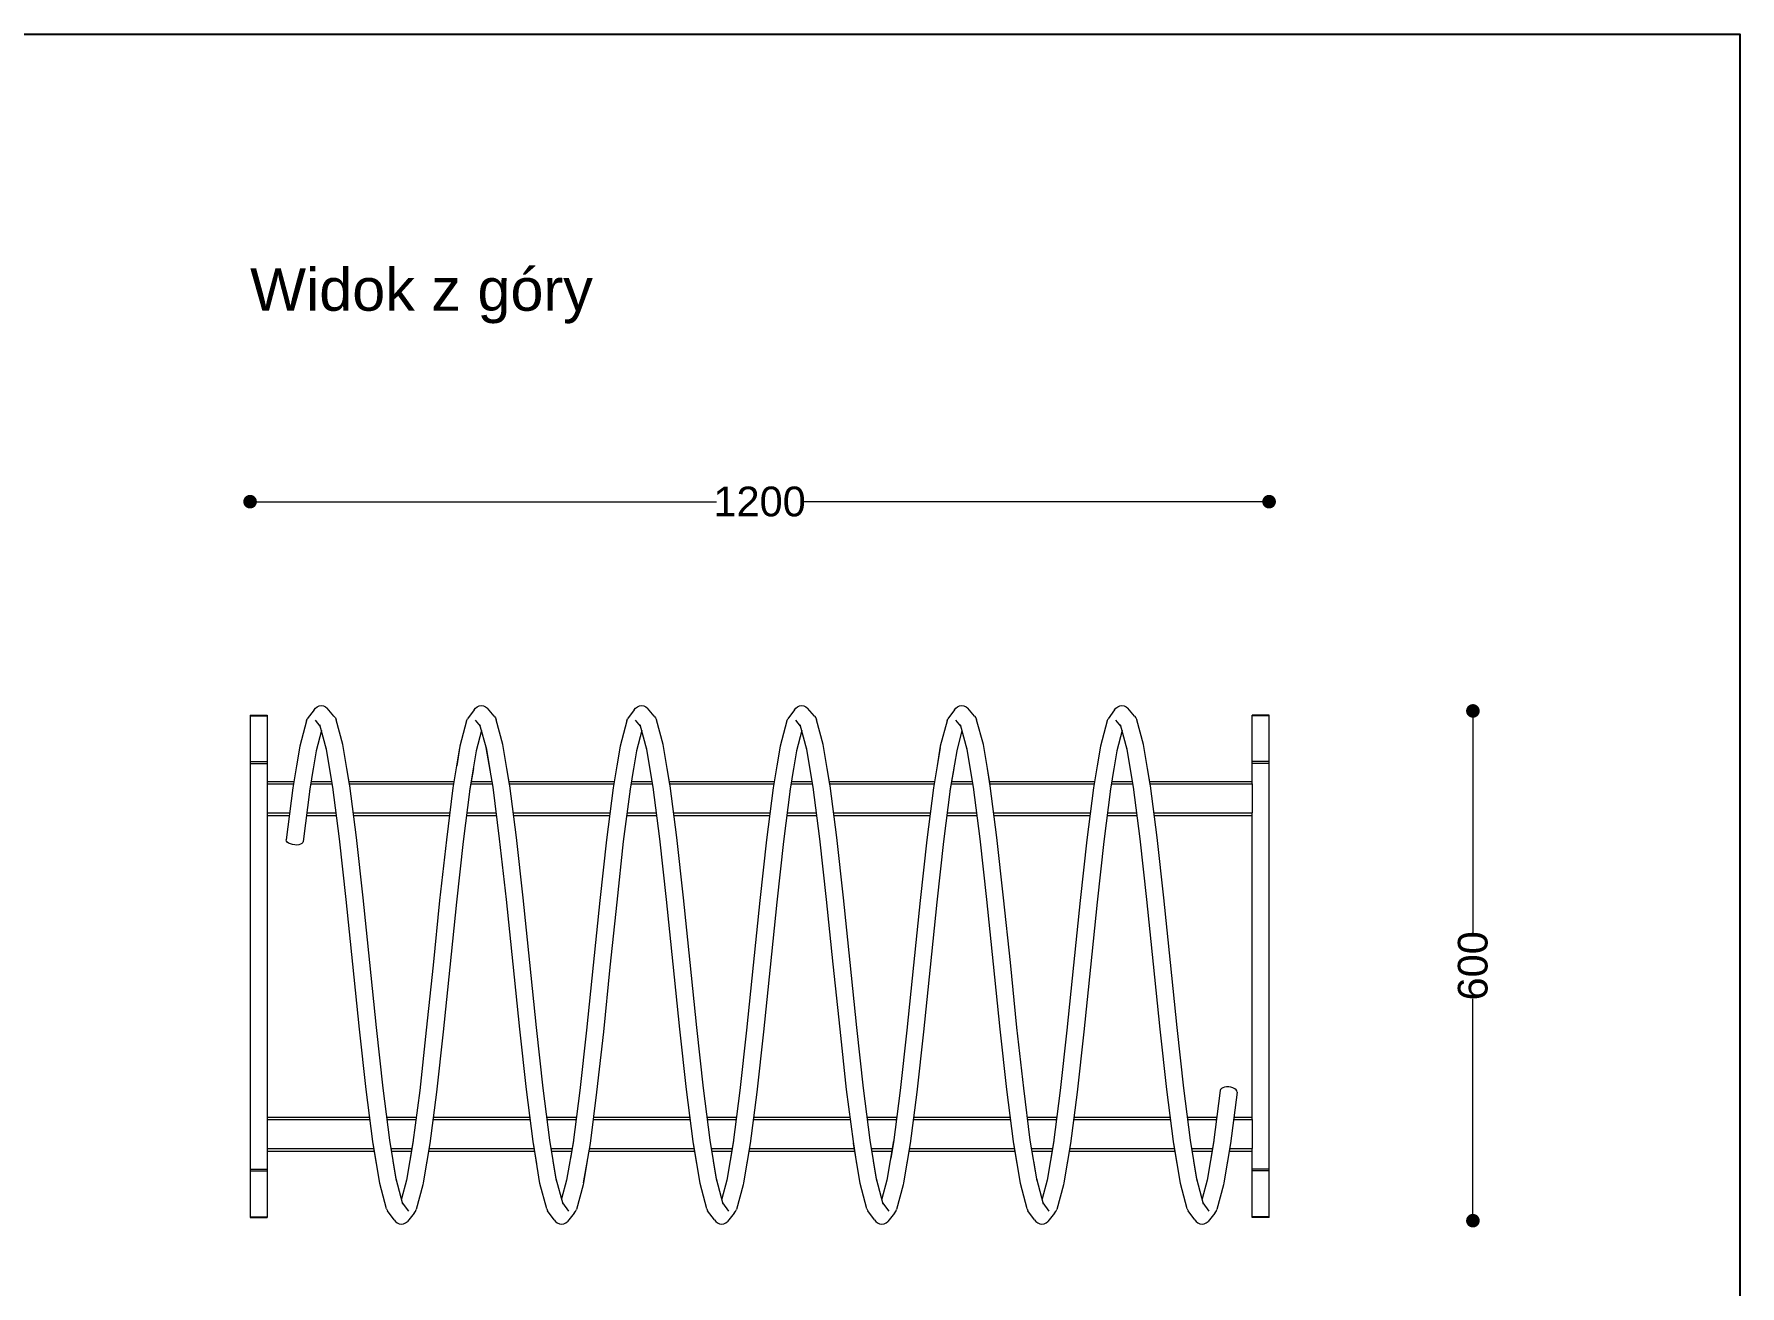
# Model space of a CAD drawing. Header units: millimetres. Extents: x 25783 to 29801, y 14051 to 19799.
# Drawn here: x 27792 to 29801, y 18326 to 19799 of the extents above; entities that cross this region are included whole.
import ezdxf

# ---------------------------------------------------------------- set-up
doc = ezdxf.new("R2010")
doc.units = ezdxf.units.MM
doc.header["$LTSCALE"] = 3
doc.layers.add('Konstrukcja - Belki_Nr_pióra__1', color=7, linetype='Continuous', lineweight=13)
doc.layers.add('Wnętrze - Umeblowanie_Nr_pióra__1', color=7, linetype='Continuous', lineweight=13)
doc.styles.get("Standard").update_dxf_attribs({"font": 'arial.ttf'})
doc.dimstyles.new('MATEUSZ', dxfattribs={"dimtxt": 35, "dimasz": 16, "dimexe": 0.18, "dimexo": 0.0625, "dimgap": 0.09, "dimtad": 0, "dimdec": 0, "dimdsep": 46, "dimtxsty": 'Standard', "dimblk": 'DOT', "dimcen": 0.09, "dimse1": 1, "dimse2": 1, "dimadec": 0, "dimazin": 0, "dimtfac": 1, "dimtdec": 0, "dimtofl": 0, "dimtmove": 0, "dimatfit": 3, "dimfxl": 0, "dimtolj": 1, "dimtzin": 0, "dimlwd": 9, "dimlwe": 9, "dimarcsym": 0})

# ---------------------------------------------------------------- blocks, each defined once
blk = doc.blocks.new('_Dot')
at = {"color": 0, "linetype": 'ByBlock', "lineweight": -2}
blk.add_line((-0.5, 0), (-1, 0), dxfattribs=at)
at = {"color": 0, "linetype": 'ByBlock', "const_width": 0.5}
blk.add_lwpolyline([(-0.25, 0, 1), (0.25, 0, 1)], format="xyb", close=True, dxfattribs=at)
blk = doc.blocks.new('*D13')
at = {"color": 0, "lineweight": 9}
for p, q in [((28062.4, 19248.8), (28595.7, 19248.8)), ((29230.4, 19248.8), (28697, 19248.8))]:
    blk.add_line(p, q, dxfattribs=at)
at = {"layer": 'Defpoints', "color": 0}
for p in [(29246.4, 19248.8), (28046.4, 18702), (29246.4, 18702)]:
    blk.add_point(p, dxfattribs=at)
at = {"color": 0, "lineweight": 9, "xscale": 16, "yscale": 16, "zscale": 16, "rotation": 180}
blk.add_blockref('_Dot', (28046.4, 19248.8), dxfattribs=at)
at = {"color": 0, "lineweight": 9, "xscale": 16, "yscale": 16, "zscale": 16}
blk.add_blockref('_Dot', (29246.4, 19248.8), dxfattribs=at)
at = {"color": 0, "insert": (28646.4, 19248.8), "char_height": 35, "attachment_point": 5}
blk.add_mtext('\\A1;1200', dxfattribs=at)
blk = doc.blocks.new('*D15')
at = {"color": 0, "lineweight": 9}
for p, q in [((29486.4, 18986.5), (29486.4, 18741.3)), ((29486.4, 18418.5), (29486.4, 18663.7))]:
    blk.add_line(p, q, dxfattribs=at)
at = {"layer": 'Defpoints', "color": 0}
for p in [(29073.1, 19002.5), (29073.1, 18402.5), (29486.4, 18402.5)]:
    blk.add_point(p, dxfattribs=at)
at = {"color": 0, "lineweight": 9, "xscale": 16, "yscale": 16, "zscale": 16}
for p, rotation in [((29486.4, 19002.5), 90), ((29486.4, 18402.5), 270)]:
    blk.add_blockref('_Dot', p, dxfattribs=dict(at, rotation=rotation))
at = {"color": 0, "insert": (29486.4, 18702.5), "char_height": 35, "attachment_point": 5, "rotation": 90}
blk.add_mtext('\\A1;600', dxfattribs=at)

msp = doc.modelspace()

# ---------------------------------------------------------------- linework, layer by layer
msp.add_lwpolyline([(25783.3, 19799.1), (29800.8, 19799.1), (29800.8, 14051.2), (25783.3, 14051.2)], close=True)
at = {"layer": 'Konstrukcja - Belki_Nr_pióra__1', "linetype": 'Continuous'}
for p, q in [((28046.4, 18997.7), (28046.4, 18996.9)), ((28046.4, 18997.7), (28066.4, 18997.7)), ((28046.4, 18996.9), (28046.4, 18942.9)), ((28046.4, 18996.9), (28066.4, 18996.9)), ((28066.4, 18997.7), (28066.4, 18996.9)), ((28066.4, 18996.9), (28066.4, 18942.9)), ((29226.4, 18996.9), (29226.4, 18997.7)), ((29246.4, 18997.7), (29226.4, 18997.7)), ((29226.4, 18942.9), (29226.4, 18996.9)), ((29246.4, 18996.9), (29226.4, 18996.9)), ((29246.4, 18996.9), (29246.4, 18997.7)), ((29246.4, 18942.9), (29246.4, 18996.9)), ((28046.4, 18942.9), (28046.4, 18940.7)), ((28046.4, 18942.9), (28066.4, 18942.9)), ((28066.4, 18942.9), (28066.4, 18940.7)), ((29226.4, 18940.7), (29226.4, 18942.9)), ((29246.4, 18942.9), (29226.4, 18942.9)), ((29246.4, 18940.7), (29246.4, 18942.9)), ((28046.4, 18940.7), (28046.4, 18463.2)), ((28046.4, 18940.7), (28066.4, 18940.7)), ((28066.4, 18940.7), (28066.4, 18916.5)), ((29226.4, 18916.5), (29226.4, 18940.7)), ((29246.4, 18940.7), (29226.4, 18940.7)), ((29246.4, 18463.2), (29246.4, 18940.7)), ((28066.4, 18919.5), (28098, 18919.5)), ((28066.4, 18916.5), (28066.4, 18882.5)), ((28066.4, 18916.5), (28097.5, 18916.5)), ((28117.7, 18916.5), (28143.3, 18916.5)), ((28118.2, 18919.5), (28142.8, 18919.5)), ((28162.9, 18919.5), (28286.6, 18919.5)), ((28163.4, 18916.5), (28286.1, 18916.5)), ((28306.2, 18916.5), (28331.9, 18916.5)), ((28306.7, 18919.5), (28331.4, 18919.5)), ((28351.5, 18919.5), (28475.2, 18919.5)), ((28352, 18916.5), (28474.7, 18916.5)), ((28494.8, 18916.5), (28520.4, 18916.5)), ((28495.3, 18919.5), (28519.9, 18919.5)), ((28540.1, 18919.5), (28663.8, 18919.5)), ((28540.6, 18916.5), (28663.3, 18916.5)), ((28683.4, 18916.5), (28709, 18916.5)), ((28683.9, 18919.5), (28708.5, 18919.5)), ((28728.6, 18919.5), (28852.3, 18919.5)), ((28729.1, 18916.5), (28851.8, 18916.5)), ((28872, 18916.5), (28897.6, 18916.5)), ((28872.5, 18919.5), (28897.1, 18919.5)), ((28917.2, 18919.5), (29040.9, 18919.5)), ((28917.7, 18916.5), (29040.4, 18916.5)), ((29060.5, 18916.5), (29086.1, 18916.5)), ((29061, 18919.5), (29085.6, 18919.5)), ((29105.8, 18919.5), (29226.4, 18919.5)), ((29106.3, 18916.5), (29226.4, 18916.5)), ((29226.4, 18916.5), (29226.4, 18882.5)), ((28066.4, 18882.5), (28066.4, 18521.5)), ((28066.4, 18882.5), (28093, 18882.5)), ((28113.1, 18882.5), (28147.8, 18882.5)), ((28167.9, 18882.5), (28281.6, 18882.5)), ((28301.7, 18882.5), (28336.4, 18882.5)), ((28356.5, 18882.5), (28470.1, 18882.5)), ((28490.2, 18882.5), (28525, 18882.5)), ((28545.1, 18882.5), (28658.7, 18882.5)), ((28678.8, 18882.5), (28713.5, 18882.5)), ((28733.6, 18882.5), (28847.3, 18882.5)), ((28867.4, 18882.5), (28902.1, 18882.5)), ((28922.2, 18882.5), (29035.9, 18882.5)), ((29056, 18882.5), (29090.7, 18882.5)), ((29110.8, 18882.5), (29226.4, 18882.5)), ((29226.4, 18521.5), (29226.4, 18882.5)), ((28066.4, 18879.5), (28092.6, 18879.5)), ((28112.7, 18879.5), (28148.2, 18879.5)), ((28168.3, 18879.5), (28281.2, 18879.5)), ((28301.3, 18879.5), (28336.8, 18879.5)), ((28356.9, 18879.5), (28469.8, 18879.5)), ((28489.9, 18879.5), (28525.3, 18879.5)), ((28545.4, 18879.5), (28658.3, 18879.5)), ((28678.4, 18879.5), (28713.9, 18879.5)), ((28734, 18879.5), (28846.9, 18879.5)), ((28867, 18879.5), (28902.5, 18879.5)), ((28922.6, 18879.5), (29035.5, 18879.5)), ((29055.6, 18879.5), (29091.1, 18879.5)), ((29111.2, 18879.5), (29226.4, 18879.5)), ((28066.4, 18524.5), (28187.3, 18524.5)), ((28066.4, 18521.5), (28066.4, 18487.5)), ((28066.4, 18521.5), (28187.7, 18521.5)), ((28207.4, 18524.5), (28242, 18524.5)), ((28207.8, 18521.5), (28241.6, 18521.5)), ((28261.7, 18521.5), (28376.3, 18521.5)), ((28262.1, 18524.5), (28375.9, 18524.5)), ((28396, 18524.5), (28430.6, 18524.5)), ((28396.4, 18521.5), (28430.2, 18521.5)), ((28450.3, 18521.5), (28564.9, 18521.5)), ((28450.7, 18524.5), (28564.5, 18524.5)), ((28584.6, 18524.5), (28619.2, 18524.5)), ((28585, 18521.5), (28618.8, 18521.5)), ((28638.9, 18521.5), (28753.4, 18521.5)), ((28639.3, 18524.5), (28753.1, 18524.5)), ((28773.2, 18524.5), (28807.8, 18524.5)), ((28773.5, 18521.5), (28807.4, 18521.5)), ((28827.5, 18521.5), (28942, 18521.5)), ((28827.9, 18524.5), (28941.6, 18524.5)), ((28961.7, 18524.5), (28996.3, 18524.5)), ((28962.1, 18521.5), (28995.9, 18521.5)), ((29016, 18521.5), (29130.6, 18521.5)), ((29016.4, 18524.5), (29130.2, 18524.5)), ((29150.3, 18524.5), (29184.9, 18524.5)), ((29150.7, 18521.5), (29184.5, 18521.5)), ((29204.6, 18521.5), (29226.4, 18521.5)), ((29205, 18524.5), (29226.4, 18524.5)), ((29226.4, 18521.5), (29226.4, 18487.5)), ((28066.4, 18487.5), (28066.4, 18463.2)), ((28066.4, 18487.5), (28192.4, 18487.5)), ((28066.4, 18484.5), (28192.9, 18484.5)), ((28212.5, 18487.5), (28237, 18487.5)), ((28213, 18484.5), (28236.5, 18484.5)), ((28256.6, 18484.5), (28381.5, 18484.5)), ((28257.1, 18487.5), (28381, 18487.5)), ((28401.1, 18487.5), (28425.6, 18487.5)), ((28401.6, 18484.5), (28425.1, 18484.5)), ((28445.2, 18484.5), (28570.1, 18484.5)), ((28445.7, 18487.5), (28569.6, 18487.5)), ((28589.7, 18487.5), (28614.1, 18487.5)), ((28590.2, 18484.5), (28613.6, 18484.5)), ((28633.7, 18484.5), (28758.6, 18484.5)), ((28634.3, 18487.5), (28758.1, 18487.5)), ((28778.2, 18487.5), (28802.7, 18487.5)), ((28778.7, 18484.5), (28802.2, 18484.5)), ((28822.3, 18484.5), (28947.2, 18484.5)), ((28822.8, 18487.5), (28946.7, 18487.5)), ((28966.8, 18487.5), (28991.3, 18487.5)), ((28967.3, 18484.5), (28990.8, 18484.5)), ((29010.9, 18484.5), (29135.8, 18484.5)), ((29011.4, 18487.5), (29135.3, 18487.5)), ((29155.4, 18487.5), (29179.8, 18487.5)), ((29155.9, 18484.5), (29179.3, 18484.5)), ((29199.5, 18484.5), (29226.4, 18484.5)), ((29200, 18487.5), (29226.4, 18487.5)), ((29226.4, 18463.2), (29226.4, 18487.5)), ((28046.4, 18463.2), (28046.4, 18461.1)), ((28046.4, 18463.2), (28066.4, 18463.2)), ((28046.4, 18461.1), (28046.4, 18407.1)), ((28046.4, 18461.1), (28066.4, 18461.1)), ((28066.4, 18463.2), (28066.4, 18461.1)), ((28066.4, 18461.1), (28066.4, 18407.1)), ((29226.4, 18461.1), (29226.4, 18463.2)), ((29246.4, 18463.2), (29226.4, 18463.2)), ((29226.4, 18407.1), (29226.4, 18461.1)), ((29246.4, 18461.1), (29226.4, 18461.1)), ((29246.4, 18461.1), (29246.4, 18463.2)), ((29246.4, 18407.1), (29246.4, 18461.1)), ((28046.4, 18407.1), (28046.4, 18406.2)), ((28046.4, 18407.1), (28066.4, 18407.1)), ((28046.4, 18406.2), (28066.4, 18406.2)), ((28066.4, 18407.1), (28066.4, 18406.2)), ((29226.4, 18406.2), (29226.4, 18407.1)), ((29246.4, 18407.1), (29226.4, 18407.1)), ((29246.4, 18406.2), (29226.4, 18406.2)), ((29246.4, 18406.2), (29246.4, 18407.1))]:
    msp.add_line(p, q, dxfattribs=at)
at = {"layer": 'Wnętrze - Umeblowanie_Nr_pióra__1', "linetype": 'Continuous'}
for p, q in [((28121.7, 19003.8), (28113.8, 18993.3)), ((28121.7, 19003.8), (28123.3, 19005.9)), ((28123.3, 19005.9), (28125.3, 19007.5)), ((28125.3, 19007.5), (28127.7, 19008.5)), ((28127.7, 19008.5), (28130.3, 19008.8)), ((28130.3, 19008.8), (28132.9, 19008.5)), ((28132.9, 19008.5), (28135.3, 19007.5)), ((28135.3, 19007.5), (28137.3, 19005.9)), ((28145.2, 18996.2), (28137.3, 19005.9)), ((28310.2, 19003.8), (28302.4, 18993.3)), ((28310.2, 19003.8), (28311.8, 19005.9)), ((28311.8, 19005.9), (28313.9, 19007.5)), ((28313.9, 19007.5), (28316.3, 19008.5)), ((28316.3, 19008.5), (28318.9, 19008.8)), ((28318.9, 19008.8), (28321.4, 19008.5)), ((28321.4, 19008.5), (28323.8, 19007.5)), ((28323.8, 19007.5), (28325.9, 19005.9)), ((28333.7, 18996.2), (28325.9, 19005.9)), ((28498.8, 19003.8), (28491, 18993.3)), ((28498.8, 19003.8), (28500.4, 19005.9)), ((28500.4, 19005.9), (28502.5, 19007.5)), ((28502.5, 19007.5), (28504.9, 19008.5)), ((28504.9, 19008.5), (28507.4, 19008.8)), ((28507.4, 19008.8), (28510, 19008.5)), ((28510, 19008.5), (28512.4, 19007.5)), ((28512.4, 19007.5), (28514.5, 19005.9)), ((28522.3, 18996.2), (28514.5, 19005.9)), ((28687.4, 19003.8), (28679.5, 18993.3)), ((28687.4, 19003.8), (28689, 19005.9)), ((28689, 19005.9), (28691, 19007.5)), ((28691, 19007.5), (28693.4, 19008.5)), ((28693.4, 19008.5), (28696, 19008.8)), ((28696, 19008.8), (28698.6, 19008.5)), ((28698.6, 19008.5), (28701, 19007.5)), ((28701, 19007.5), (28703, 19005.9)), ((28710.9, 18996.2), (28703, 19005.9)), ((28876, 19003.8), (28868.1, 18993.3)), ((28876, 19003.8), (28877.5, 19005.9)), ((28877.5, 19005.9), (28879.6, 19007.5)), ((28879.6, 19007.5), (28882, 19008.5)), ((28882, 19008.5), (28884.6, 19008.8)), ((28884.6, 19008.8), (28887.1, 19008.5)), ((28887.1, 19008.5), (28889.5, 19007.5)), ((28889.5, 19007.5), (28891.6, 19005.9)), ((28899.5, 18996.2), (28891.6, 19005.9)), ((29064.5, 19003.8), (29056.7, 18993.3)), ((29064.5, 19003.8), (29066.1, 19005.9)), ((29066.1, 19005.9), (29068.2, 19007.5)), ((29068.2, 19007.5), (29070.6, 19008.5)), ((29070.6, 19008.5), (29073.1, 19008.8)), ((29073.1, 19008.8), (29075.7, 19008.5)), ((29075.7, 19008.5), (29078.1, 19007.5)), ((29078.1, 19007.5), (29080.2, 19005.9)), ((29088, 18996.2), (29080.2, 19005.9)), ((28112.8, 18991), (28105, 18961.1)), ((28112.8, 18991), (28113.8, 18993.3)), ((28129, 18984.6), (28123.3, 18991.6)), ((28136.4, 18957.3), (28128.5, 18986.3)), ((28145.2, 18996.2), (28146.8, 18994.2)), ((28146.8, 18994.2), (28147.8, 18991.9)), ((28155.6, 18962.8), (28147.8, 18991.9)), ((28301.4, 18991), (28293.5, 18961.1)), ((28301.4, 18991), (28302.4, 18993.3)), ((28317.6, 18984.6), (28311.8, 18991.6)), ((28325, 18957.3), (28317.1, 18986.3)), ((28333.7, 18996.2), (28335.3, 18994.2)), ((28335.3, 18994.2), (28336.3, 18991.9)), ((28344.2, 18962.8), (28336.3, 18991.9)), ((28490, 18991), (28482.1, 18961.1)), ((28490, 18991), (28491, 18993.3)), ((28506.1, 18984.6), (28500.4, 18991.6)), ((28513.5, 18957.3), (28505.7, 18986.3)), ((28522.3, 18996.2), (28523.9, 18994.2)), ((28523.9, 18994.2), (28524.9, 18991.9)), ((28532.8, 18962.8), (28524.9, 18991.9)), ((28678.5, 18991), (28670.7, 18961.1)), ((28678.5, 18991), (28679.5, 18993.3)), ((28694.7, 18984.6), (28689, 18991.6)), ((28702.1, 18957.3), (28694.2, 18986.3)), ((28710.9, 18996.2), (28712.5, 18994.2)), ((28712.5, 18994.2), (28713.5, 18991.9)), ((28721.3, 18962.8), (28713.5, 18991.9)), ((28867.1, 18991), (28859.2, 18961.1)), ((28867.1, 18991), (28868.1, 18993.3)), ((28883.3, 18984.6), (28877.5, 18991.6)), ((28890.7, 18957.3), (28882.8, 18986.3)), ((28899.5, 18996.2), (28901, 18994.2)), ((28901, 18994.2), (28902, 18991.9)), ((28909.9, 18962.8), (28902, 18991.9)), ((29055.7, 18991), (29047.8, 18961.1)), ((29055.7, 18991), (29056.7, 18993.3)), ((29071.9, 18984.6), (29066.1, 18991.6)), ((29079.2, 18957.3), (29071.4, 18986.3)), ((29088, 18996.2), (29089.6, 18994.2)), ((29089.6, 18994.2), (29090.6, 18991.9)), ((29098.5, 18962.8), (29090.6, 18991.9)), ((28130.4, 18979.3), (28124.2, 18955.6)), ((28163.5, 18916.1), (28155.6, 18962.8)), ((28319, 18979.3), (28312.8, 18955.6)), ((28352, 18916.1), (28344.2, 18962.8)), ((28507.6, 18979.3), (28501.3, 18955.6)), ((28540.6, 18916.1), (28532.8, 18962.8)), ((28696.1, 18979.3), (28689.9, 18955.6)), ((28729.2, 18916.1), (28721.3, 18962.8)), ((28884.7, 18979.3), (28878.5, 18955.6)), ((28917.8, 18916.1), (28909.9, 18962.8)), ((29073.3, 18979.3), (29067, 18955.6)), ((29106.3, 18916.1), (29098.5, 18962.8)), ((28104.6, 18958.9), (28096.8, 18911.9)), ((28105, 18961.1), (28101.1, 18938)), ((28104.6, 18958.9), (28104.6, 18958.9)), ((28124.2, 18955.6), (28116.3, 18908.6)), ((28143.9, 18912.8), (28136.1, 18959.5)), ((28136.1, 18959.5), (28136.1, 18959.5)), ((28140.8, 18931.4), (28136.4, 18957.3)), ((28293.2, 18958.9), (28285.3, 18911.9)), ((28293.5, 18961.1), (28289.7, 18938)), ((28312.8, 18955.6), (28304.9, 18908.6)), ((28332.5, 18912.8), (28324.6, 18959.5)), ((28324.6, 18959.5), (28324.6, 18959.5)), ((28329.4, 18931.4), (28325, 18957.3)), ((28481.8, 18958.9), (28473.9, 18911.9)), ((28482.1, 18961.1), (28478.3, 18938)), ((28481.8, 18958.9), (28481.8, 18958.9)), ((28501.3, 18955.6), (28493.5, 18908.6)), ((28513.2, 18959.5), (28513.2, 18959.5)), ((28521.1, 18912.8), (28513.2, 18959.5)), ((28517.9, 18931.4), (28513.5, 18957.3)), ((28670.3, 18958.9), (28662.5, 18911.9)), ((28670.7, 18961.1), (28666.8, 18938)), ((28670.3, 18958.9), (28670.3, 18958.9)), ((28689.9, 18955.6), (28682, 18908.6)), ((28701.8, 18959.5), (28701.8, 18959.5)), ((28709.6, 18912.8), (28701.8, 18959.5)), ((28706.5, 18931.4), (28702.1, 18957.3)), ((28858.9, 18958.9), (28851.1, 18911.9)), ((28859.2, 18961.1), (28855.4, 18938)), ((28858.9, 18958.9), (28858.9, 18958.9)), ((28878.5, 18955.6), (28870.6, 18908.6)), ((28890.3, 18959.5), (28890.3, 18959.5)), ((28898.2, 18912.8), (28890.3, 18959.5)), ((28895.1, 18931.4), (28890.7, 18957.3)), ((29047.5, 18958.9), (29039.6, 18911.9)), ((29047.8, 18961.1), (29044, 18938)), ((29047.5, 18958.9), (29047.5, 18958.9)), ((29067, 18955.6), (29059.2, 18908.6)), ((29078.9, 18959.5), (29078.9, 18959.5)), ((29086.8, 18912.8), (29078.9, 18959.5)), ((29083.6, 18931.4), (29079.2, 18957.3)), ((28120.7, 18934.7), (28116.7, 18910.4)), ((28163.8, 18914.2), (28160.3, 18934.6)), ((28309.3, 18934.7), (28305.2, 18910.4)), ((28352.4, 18914.2), (28348.9, 18934.6)), ((28497.8, 18934.7), (28493.8, 18910.4)), ((28540.9, 18914.2), (28537.5, 18934.6)), ((28686.4, 18934.7), (28682.4, 18910.4)), ((28729.5, 18914.2), (28726.1, 18934.6)), ((28875, 18934.7), (28870.9, 18910.4)), ((28918.1, 18914.2), (28914.6, 18934.6)), ((29063.5, 18934.7), (29059.5, 18910.4)), ((29106.7, 18914.2), (29103.2, 18934.6)), ((28096.8, 18911.9), (28088.9, 18850.7)), ((28116.7, 18910.4), (28108.8, 18848.9)), ((28151.8, 18851.8), (28143.9, 18912.8)), ((28171.7, 18853.6), (28163.8, 18914.2)), ((28285.3, 18911.9), (28277.5, 18850.7)), ((28305.2, 18910.4), (28297.4, 18848.9)), ((28304.9, 18908.6), (28304.9, 18908.6)), ((28340.3, 18851.8), (28332.5, 18912.8)), ((28360.2, 18853.6), (28352.4, 18914.2)), ((28473.9, 18911.9), (28466.1, 18850.7)), ((28493.8, 18910.4), (28485.9, 18848.9)), ((28493.5, 18908.6), (28493.5, 18908.6)), ((28528.9, 18851.8), (28521.1, 18912.8)), ((28548.8, 18853.6), (28540.9, 18914.2)), ((28662.5, 18911.9), (28654.6, 18850.7)), ((28682.4, 18910.4), (28674.5, 18848.9)), ((28717.5, 18851.8), (28709.6, 18912.8)), ((28737.4, 18853.6), (28729.5, 18914.2)), ((28851.1, 18911.9), (28843.2, 18850.7)), ((28870.9, 18910.4), (28863.1, 18848.9)), ((28870.6, 18908.6), (28870.6, 18908.6)), ((28906.1, 18851.8), (28898.2, 18912.8)), ((28917.8, 18916.1), (28917.7, 18916.1)), ((28925.9, 18853.6), (28918.1, 18914.2)), ((29039.6, 18911.9), (29031.8, 18850.7)), ((29059.5, 18910.4), (29051.7, 18848.9)), ((29059.2, 18908.6), (29059.2, 18908.6)), ((29094.6, 18851.8), (29086.8, 18912.8)), ((29106.3, 18916.1), (29106.3, 18916.1)), ((29114.5, 18853.6), (29106.7, 18914.2)), ((28089.2, 18849.3), (28088.9, 18850.7)), ((28090.2, 18848), (28089.2, 18849.3)), ((28091.8, 18846.9), (28090.2, 18848)), ((28093.9, 18845.9), (28091.8, 18846.9)), ((28096.3, 18845.2), (28093.9, 18845.9)), ((28098.9, 18844.8), (28096.3, 18845.2)), ((28101.4, 18844.7), (28098.9, 18844.8)), ((28103.8, 18845), (28101.4, 18844.7)), ((28105.9, 18845.6), (28103.8, 18845)), ((28107.5, 18846.5), (28105.9, 18845.6)), ((28108.5, 18847.6), (28107.5, 18846.5)), ((28108.8, 18848.9), (28108.5, 18847.6)), ((28159.6, 18780.7), (28151.8, 18851.8)), ((28179.5, 18782.7), (28171.7, 18853.6)), ((28277.5, 18850.7), (28269.6, 18779.4)), ((28297.4, 18848.9), (28289.5, 18777.5)), ((28348.2, 18780.7), (28340.3, 18851.8)), ((28368.1, 18782.7), (28360.2, 18853.6)), ((28466.1, 18850.7), (28458.2, 18779.4)), ((28485.9, 18848.9), (28478.1, 18777.5)), ((28536.8, 18780.7), (28528.9, 18851.8)), ((28556.7, 18782.7), (28548.8, 18853.6)), ((28654.6, 18850.7), (28646.8, 18779.4)), ((28674.5, 18848.9), (28666.7, 18777.5)), ((28725.3, 18780.7), (28717.5, 18851.8)), ((28745.2, 18782.7), (28737.4, 18853.6)), ((28843.2, 18850.7), (28835.3, 18779.4)), ((28863.1, 18848.9), (28855.2, 18777.5)), ((28913.9, 18780.7), (28906.1, 18851.8)), ((28933.8, 18782.7), (28925.9, 18853.6)), ((29031.8, 18850.7), (29023.9, 18779.4)), ((29051.7, 18848.9), (29043.8, 18777.5)), ((29102.5, 18780.7), (29094.6, 18851.8)), ((29122.4, 18782.7), (29114.5, 18853.6)), ((28187.4, 18706.4), (28179.5, 18782.7)), ((28375.9, 18706.4), (28368.1, 18782.7)), ((28564.5, 18706.4), (28556.7, 18782.7)), ((28753.1, 18706.4), (28745.2, 18782.7)), ((28941.7, 18706.4), (28933.8, 18782.7)), ((29130.2, 18706.4), (29122.4, 18782.7)), ((28167.5, 18704.4), (28159.6, 18780.7)), ((28269.6, 18779.4), (28261.8, 18703.1)), ((28289.5, 18777.5), (28281.7, 18701)), ((28356.1, 18704.4), (28348.2, 18780.7)), ((28458.2, 18779.4), (28450.3, 18703.1)), ((28478.1, 18777.5), (28470.2, 18701)), ((28544.6, 18704.4), (28536.8, 18780.7)), ((28646.8, 18779.4), (28638.9, 18703.1)), ((28666.7, 18777.5), (28658.8, 18701)), ((28733.2, 18704.4), (28725.3, 18780.7)), ((28835.3, 18779.4), (28827.5, 18703.1)), ((28855.2, 18777.5), (28847.4, 18701)), ((28921.8, 18704.4), (28913.9, 18780.7)), ((29023.9, 18779.4), (29016.1, 18703.1)), ((29043.8, 18777.5), (29035.9, 18701)), ((29110.3, 18704.4), (29102.5, 18780.7)), ((28175.3, 18628), (28167.5, 18704.4)), ((28195.2, 18630), (28187.4, 18706.4)), ((28261.8, 18703.1), (28253.9, 18626.7)), ((28363.9, 18628), (28356.1, 18704.4)), ((28383.8, 18630), (28375.9, 18706.4)), ((28450.3, 18703.1), (28442.5, 18626.7)), ((28552.5, 18628), (28544.6, 18704.4)), ((28572.4, 18630), (28564.5, 18706.4)), ((28638.9, 18703.1), (28631.1, 18626.7)), ((28741.1, 18628), (28733.2, 18704.4)), ((28760.9, 18630), (28753.1, 18706.4)), ((28827.5, 18703.1), (28819.6, 18626.7)), ((28929.6, 18628), (28921.8, 18704.4)), ((28949.5, 18630), (28941.7, 18706.4)), ((29016.1, 18703.1), (29008.2, 18626.7)), ((29118.2, 18628), (29110.3, 18704.4)), ((29138.1, 18630), (29130.2, 18706.4)), ((28281.7, 18701), (28273.8, 18624.8)), ((28470.2, 18701), (28462.4, 18624.8)), ((28658.8, 18701), (28650.9, 18624.8)), ((28847.4, 18701), (28839.5, 18624.8)), ((29035.9, 18701), (29028.1, 18624.8)), ((28183.2, 18556.8), (28175.3, 18628)), ((28203.1, 18558.6), (28195.2, 18630)), ((28253.9, 18626.7), (28246.1, 18555.7)), ((28273.8, 18624.8), (28265.9, 18553.9)), ((28371.8, 18556.8), (28363.9, 18628)), ((28391.7, 18558.6), (28383.8, 18630)), ((28442.5, 18626.7), (28434.6, 18555.7)), ((28462.4, 18624.8), (28454.5, 18553.9)), ((28560.3, 18556.8), (28552.5, 18628)), ((28580.2, 18558.6), (28572.4, 18630)), ((28631.1, 18626.7), (28623.2, 18555.7)), ((28650.9, 18624.8), (28643.1, 18553.9)), ((28748.9, 18556.8), (28741.1, 18628)), ((28768.8, 18558.6), (28760.9, 18630)), ((28819.6, 18626.7), (28811.8, 18555.7)), ((28839.5, 18624.8), (28831.7, 18553.9)), ((28937.5, 18556.8), (28929.6, 18628)), ((28957.4, 18558.6), (28949.5, 18630)), ((29008.2, 18626.7), (29000.3, 18555.7)), ((29028.1, 18624.8), (29020.2, 18553.9)), ((29126.1, 18556.8), (29118.2, 18628)), ((29145.9, 18558.6), (29138.1, 18630)), ((28191.1, 18495.6), (28183.2, 18556.8)), ((28210.9, 18497.1), (28203.1, 18558.6)), ((28246.1, 18555.7), (28238.2, 18494.7)), ((28265.9, 18553.9), (28258.1, 18493.2)), ((28379.6, 18495.6), (28371.8, 18556.8)), ((28399.5, 18497.1), (28391.7, 18558.6)), ((28434.6, 18555.7), (28426.8, 18494.7)), ((28454.5, 18553.9), (28446.7, 18493.2)), ((28568.2, 18495.6), (28560.3, 18556.8)), ((28588.1, 18497.1), (28580.2, 18558.6)), ((28623.2, 18555.7), (28615.3, 18494.7)), ((28643.1, 18553.9), (28635.2, 18493.2)), ((28756.8, 18495.6), (28748.9, 18556.8)), ((28776.7, 18497.1), (28768.8, 18558.6)), ((28811.8, 18555.7), (28803.9, 18494.7)), ((28831.7, 18553.9), (28823.8, 18493.2)), ((28945.3, 18495.6), (28937.5, 18556.8)), ((28965.2, 18497.1), (28957.4, 18558.6)), ((29000.3, 18555.7), (28992.5, 18494.7)), ((29020.2, 18553.9), (29012.4, 18493.2)), ((29133.9, 18495.6), (29126.1, 18556.8)), ((29153.8, 18497.1), (29145.9, 18558.6)), ((29188.9, 18555.7), (29181.1, 18494.7)), ((29189.2, 18556.9), (29188.9, 18555.7)), ((29190.2, 18558.1), (29189.2, 18556.9)), ((29191.8, 18559), (29190.2, 18558.1)), ((29193.9, 18559.6), (29191.8, 18559)), ((29196.3, 18559.9), (29193.9, 18559.6)), ((29198.9, 18559.9), (29196.3, 18559.9)), ((29201.4, 18559.5), (29198.9, 18559.9)), ((29208.8, 18553.9), (29200.9, 18493.2)), ((29203.8, 18558.7), (29201.4, 18559.5)), ((29205.9, 18557.7), (29203.8, 18558.7)), ((29207.5, 18556.5), (29205.9, 18557.7)), ((29208.5, 18555.2), (29207.5, 18556.5)), ((29208.8, 18553.9), (29208.5, 18555.2)), ((28195.4, 18469.5), (28191.1, 18495.6)), ((28191.4, 18493.8), (28191.4, 18493.8)), ((28199.2, 18446.3), (28191.4, 18493.8)), ((28218.8, 18449.6), (28210.9, 18497.1)), ((28238.5, 18496.5), (28230.7, 18450.2)), ((28238.2, 18494.7), (28235.1, 18476.1)), ((28238.5, 18496.5), (28238.5, 18496.5)), ((28258.1, 18493.2), (28250.2, 18446.9)), ((28384, 18469.5), (28379.6, 18495.6)), ((28387.8, 18446.3), (28380, 18493.8)), ((28407.4, 18449.6), (28399.5, 18497.1)), ((28427.1, 18496.5), (28419.2, 18450.2)), ((28426.8, 18494.7), (28423.6, 18476.1)), ((28427.1, 18496.5), (28427.1, 18496.5)), ((28446.7, 18493.2), (28438.8, 18446.9)), ((28572.6, 18469.5), (28568.2, 18495.6)), ((28576.4, 18446.3), (28568.5, 18493.8)), ((28595.9, 18449.6), (28588.1, 18497.1)), ((28615.7, 18496.5), (28607.8, 18450.2)), ((28615.3, 18494.7), (28612.2, 18476.1)), ((28615.7, 18496.5), (28615.7, 18496.5)), ((28635.2, 18493.2), (28627.4, 18446.9)), ((28761.1, 18469.5), (28756.8, 18495.6)), ((28765, 18446.3), (28757.1, 18493.8)), ((28757.1, 18493.8), (28757.1, 18493.8)), ((28784.5, 18449.6), (28776.7, 18497.1)), ((28804.2, 18496.5), (28796.4, 18450.2)), ((28803.9, 18494.7), (28800.8, 18476.1)), ((28804.2, 18496.5), (28804.2, 18496.5)), ((28823.8, 18493.2), (28815.9, 18446.9)), ((28949.7, 18469.5), (28945.3, 18495.6)), ((28953.5, 18446.3), (28945.7, 18493.8)), ((28973.1, 18449.6), (28965.2, 18497.1)), ((28992.8, 18496.5), (28985, 18450.2)), ((28992.5, 18494.7), (28989.4, 18476.1)), ((28992.8, 18496.5), (28992.8, 18496.5)), ((29012.4, 18493.2), (29004.5, 18446.9)), ((29138.3, 18469.5), (29133.9, 18495.6)), ((29142.1, 18446.3), (29134.2, 18493.8)), ((29161.7, 18449.6), (29153.8, 18497.1)), ((29181.4, 18496.5), (29173.5, 18450.2)), ((29181.1, 18494.7), (29177.9, 18476.1)), ((29181.4, 18496.5), (29181.4, 18496.5)), ((29200.9, 18493.2), (29193.1, 18446.9)), ((28218.5, 18451.9), (28215, 18472.7)), ((28254.6, 18472.8), (28249.9, 18444.7)), ((28407, 18451.9), (28403.5, 18472.7)), ((28443.2, 18472.8), (28438.5, 18444.7)), ((28595.6, 18451.9), (28592.1, 18472.7)), ((28631.8, 18472.8), (28627, 18444.7)), ((28784.2, 18451.9), (28780.7, 18472.7)), ((28820.3, 18472.8), (28815.6, 18444.7)), ((28972.8, 18451.9), (28969.3, 18472.7)), ((29008.9, 18472.8), (29004.2, 18444.7)), ((29161.3, 18451.9), (29157.8, 18472.7)), ((29197.5, 18472.8), (29192.8, 18444.7)), ((28207.1, 18416.4), (28199.2, 18446.3)), ((28226.3, 18422), (28218.5, 18451.9)), ((28230.7, 18450.2), (28224.7, 18428.1)), ((28249.9, 18444.7), (28242, 18415.6)), ((28395.7, 18416.4), (28387.8, 18446.3)), ((28414.9, 18422), (28407, 18451.9)), ((28419.2, 18450.2), (28413.3, 18428.1)), ((28438.5, 18444.7), (28430.6, 18415.6)), ((28438.8, 18446.9), (28438.8, 18446.9)), ((28584.2, 18416.4), (28576.4, 18446.3)), ((28603.5, 18422), (28595.6, 18451.9)), ((28607.8, 18450.2), (28601.9, 18428.1)), ((28627, 18444.7), (28619.2, 18415.6)), ((28772.8, 18416.4), (28765, 18446.3)), ((28792, 18422), (28784.2, 18451.9)), ((28784.5, 18449.6), (28784.5, 18449.6)), ((28796.4, 18450.2), (28790.4, 18428.1)), ((28815.6, 18444.7), (28807.8, 18415.6)), ((28961.4, 18416.4), (28953.5, 18446.3)), ((28980.6, 18422), (28972.8, 18451.9)), ((28985, 18450.2), (28979, 18428.1)), ((29004.2, 18444.7), (28996.3, 18415.6)), ((29004.5, 18446.9), (29004.5, 18446.9)), ((29150, 18416.4), (29142.1, 18446.3)), ((29169.2, 18422), (29161.3, 18451.9)), ((29173.5, 18450.2), (29167.6, 18428.1)), ((29192.8, 18444.7), (29184.9, 18415.6)), ((28233.2, 18413.8), (28225.9, 18423.5)), ((28421.8, 18413.8), (28414.5, 18423.5)), ((28610.3, 18413.8), (28603.1, 18423.5)), ((28798.9, 18413.8), (28791.6, 18423.5)), ((28987.5, 18413.8), (28980.2, 18423.5)), ((29176, 18413.8), (29168.8, 18423.5)), ((28207.1, 18416.4), (28208.1, 18414.1)), ((28216, 18403.7), (28208.1, 18414.1)), ((28216, 18403.7), (28217.5, 18401.6)), ((28217.5, 18401.6), (28219.6, 18400)), ((28219.6, 18400), (28222, 18399)), ((28227.1, 18399), (28229.5, 18400)), ((28229.5, 18400), (28231.6, 18401.6)), ((28239.5, 18411.3), (28231.6, 18401.6)), ((28239.5, 18411.3), (28241, 18413.2)), ((28241, 18413.2), (28242, 18415.6)), ((28395.7, 18416.4), (28396.7, 18414.1)), ((28404.5, 18403.7), (28396.7, 18414.1)), ((28404.5, 18403.7), (28406.1, 18401.6)), ((28406.1, 18401.6), (28408.2, 18400)), ((28408.2, 18400), (28410.6, 18399)), ((28415.7, 18399), (28418.1, 18400)), ((28418.1, 18400), (28420.2, 18401.6)), ((28428, 18411.3), (28420.2, 18401.6)), ((28428, 18411.3), (28429.6, 18413.2)), ((28429.6, 18413.2), (28430.6, 18415.6)), ((28584.2, 18416.4), (28585.2, 18414.1)), ((28593.1, 18403.7), (28585.2, 18414.1)), ((28593.1, 18403.7), (28594.7, 18401.6)), ((28594.7, 18401.6), (28596.7, 18400)), ((28596.7, 18400), (28599.1, 18399)), ((28604.3, 18399), (28606.7, 18400)), ((28606.7, 18400), (28608.7, 18401.6)), ((28616.6, 18411.3), (28608.7, 18401.6)), ((28616.6, 18411.3), (28618.2, 18413.2)), ((28618.2, 18413.2), (28619.2, 18415.6)), ((28772.8, 18416.4), (28773.8, 18414.1)), ((28781.7, 18403.7), (28773.8, 18414.1)), ((28781.7, 18403.7), (28783.3, 18401.6)), ((28783.3, 18401.6), (28785.3, 18400)), ((28785.3, 18400), (28787.7, 18399)), ((28792.9, 18399), (28795.3, 18400)), ((28795.3, 18400), (28797.3, 18401.6)), ((28805.2, 18411.3), (28797.3, 18401.6)), ((28805.2, 18411.3), (28806.8, 18413.2)), ((28806.8, 18413.2), (28807.8, 18415.6)), ((28961.4, 18416.4), (28962.4, 18414.1)), ((28970.2, 18403.7), (28962.4, 18414.1)), ((28970.2, 18403.7), (28971.8, 18401.6)), ((28971.8, 18401.6), (28973.9, 18400)), ((28973.9, 18400), (28976.3, 18399)), ((28981.4, 18399), (28983.8, 18400)), ((28983.8, 18400), (28985.9, 18401.6)), ((28993.7, 18411.3), (28985.9, 18401.6)), ((28993.7, 18411.3), (28995.3, 18413.2)), ((28995.3, 18413.2), (28996.3, 18415.6)), ((29150, 18416.4), (29151, 18414.1)), ((29158.8, 18403.7), (29151, 18414.1)), ((29158.8, 18403.7), (29160.4, 18401.6)), ((29160.4, 18401.6), (29162.5, 18400)), ((29162.5, 18400), (29164.9, 18399)), ((29170, 18399), (29172.4, 18400)), ((29172.4, 18400), (29174.5, 18401.6)), ((29182.3, 18411.3), (29174.5, 18401.6)), ((29182.3, 18411.3), (29183.9, 18413.2)), ((29183.9, 18413.2), (29184.9, 18415.6)), ((28222, 18399), (28224.6, 18398.6)), ((28224.6, 18398.6), (28227.1, 18399)), ((28410.6, 18399), (28413.1, 18398.6)), ((28413.1, 18398.6), (28415.7, 18399)), ((28599.1, 18399), (28601.7, 18398.6)), ((28601.7, 18398.6), (28604.3, 18399)), ((28787.7, 18399), (28790.3, 18398.6)), ((28790.3, 18398.6), (28792.9, 18399)), ((28976.3, 18399), (28978.9, 18398.6)), ((28978.9, 18398.6), (28981.4, 18399)), ((29164.9, 18399), (29167.4, 18398.6)), ((29167.4, 18398.6), (29170, 18399))]:
    msp.add_line(p, q, dxfattribs=at)

# ---------------------------------------------------------------- texts
at = {"insert": (28046.4, 19523.5), "char_height": 50, "attachment_point": 1}
msp.add_mtext_dynamic_manual_height_columns('Widok z góry', width=1167.306, gutter_width=1, heights=[0], dxfattribs=at)

# ---------------------------------------------------------------- dimensions: what is measured, and where the dimension line sits
dim = msp.add_linear_dim(base=(29246.4, 19248.8), p1=(28046.4, 18702), p2=(29246.4, 18702), dimstyle='MATEUSZ')
dim.commit()
dim.dimension.update_dxf_attribs({"geometry": '*D13', "text_midpoint": (28646.4, 19248.8)})
dim = msp.add_linear_dim(base=(29486.4, 18402.5), p1=(29073.1, 19002.5), p2=(29073.1, 18402.5), angle=90, dimstyle='MATEUSZ')
dim.commit()
dim.dimension.update_dxf_attribs({"geometry": '*D15', "text_midpoint": (29486.4, 18702.5), "dimtype": 160})

doc.saveas('drawing.dxf')
